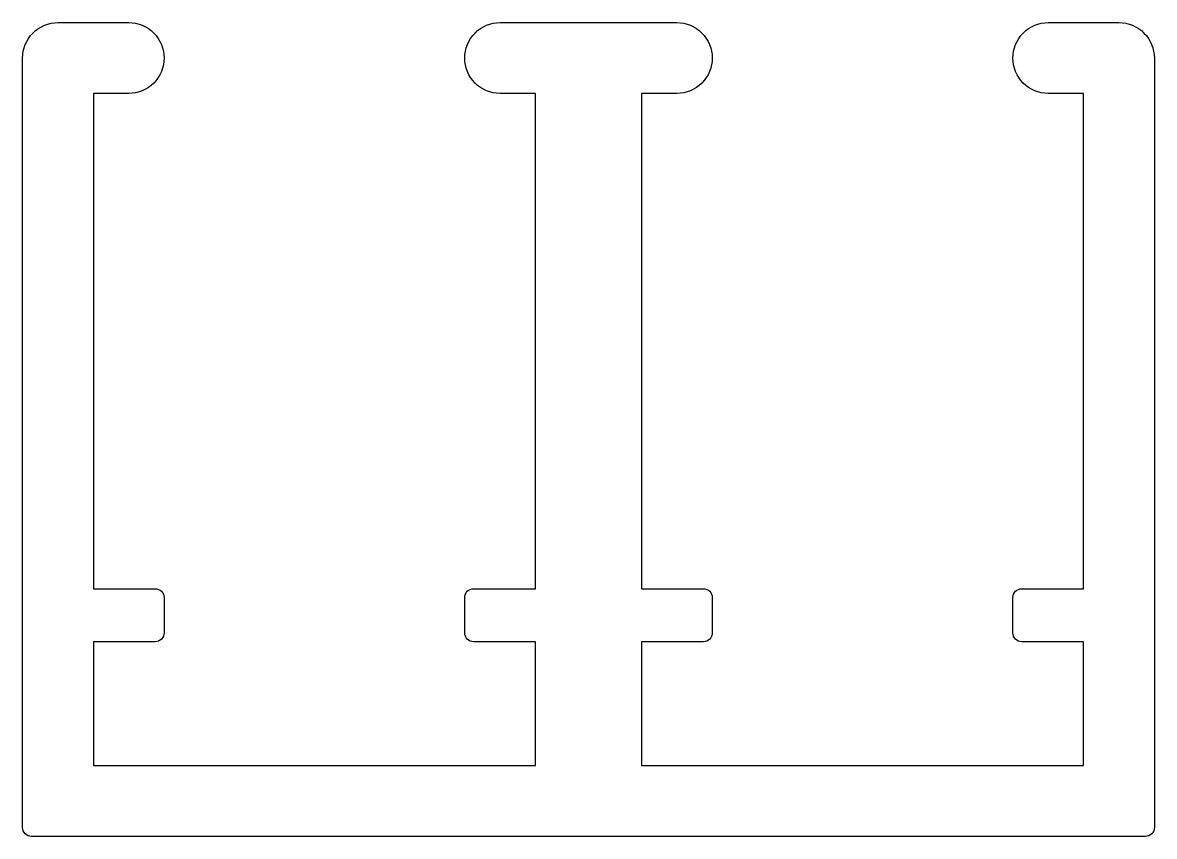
# Model space of a CAD drawing. Extents: x 273.1 to 305.1, y 298.1 to 321.1.
import ezdxf

# ---------------------------------------------------------------- set-up
doc = ezdxf.new("R2010")
doc.units = 0
doc.layers.get('0').update_dxf_attribs({"linetype": 'CONTINUOUS'})

msp = doc.modelspace()

# ---------------------------------------------------------------- linework, layer by layer
at = {"color": 0}
msp.add_lwpolyline([(277.082, 303.88, -0.414214), (276.832, 303.63), (275.082, 303.63), (275.082, 300.13), (287.582, 300.13), (287.582, 303.63), (285.832, 303.63, -0.414214), (285.582, 303.88), (285.582, 304.88, -0.414214), (285.832, 305.13), (287.582, 305.13), (287.582, 319.13), (286.582, 319.13, -0.414214), (285.582, 320.13, -0.414214), (286.582, 321.13), (291.582, 321.13, -0.414214), (292.582, 320.13, -0.414214), (291.582, 319.13), (290.582, 319.13), (290.582, 305.13), (292.332, 305.13, -0.414214), (292.582, 304.88), (292.582, 303.88, -0.414214), (292.332, 303.63), (290.582, 303.63), (290.582, 300.13), (303.082, 300.13), (303.082, 303.63), (301.332, 303.63, -0.414214), (301.082, 303.88), (301.082, 304.88, -0.414214), (301.332, 305.13), (303.082, 305.13), (303.082, 319.13), (302.082, 319.13, -0.414214), (301.082, 320.13), (301.082, 320.13), (301.082, 320.13, -0.414214), (302.082, 321.13), (303.082, 321.13), (304.082, 321.13, -0.414214), (305.082, 320.13), (305.082, 298.38, -0.414214), (304.832, 298.13), (273.332, 298.13, -0.414214), (273.082, 298.38), (273.082, 320.13, -0.414214), (274.082, 321.13), (275.082, 321.13), (276.082, 321.13, -0.414214), (277.082, 320.13), (277.082, 320.13, -0.414214), (276.082, 319.13), (275.082, 319.13), (275.082, 305.13), (276.832, 305.13, -0.414214), (277.082, 304.88)], format="xyb", close=True, dxfattribs=at)

doc.saveas('drawing.dxf')
